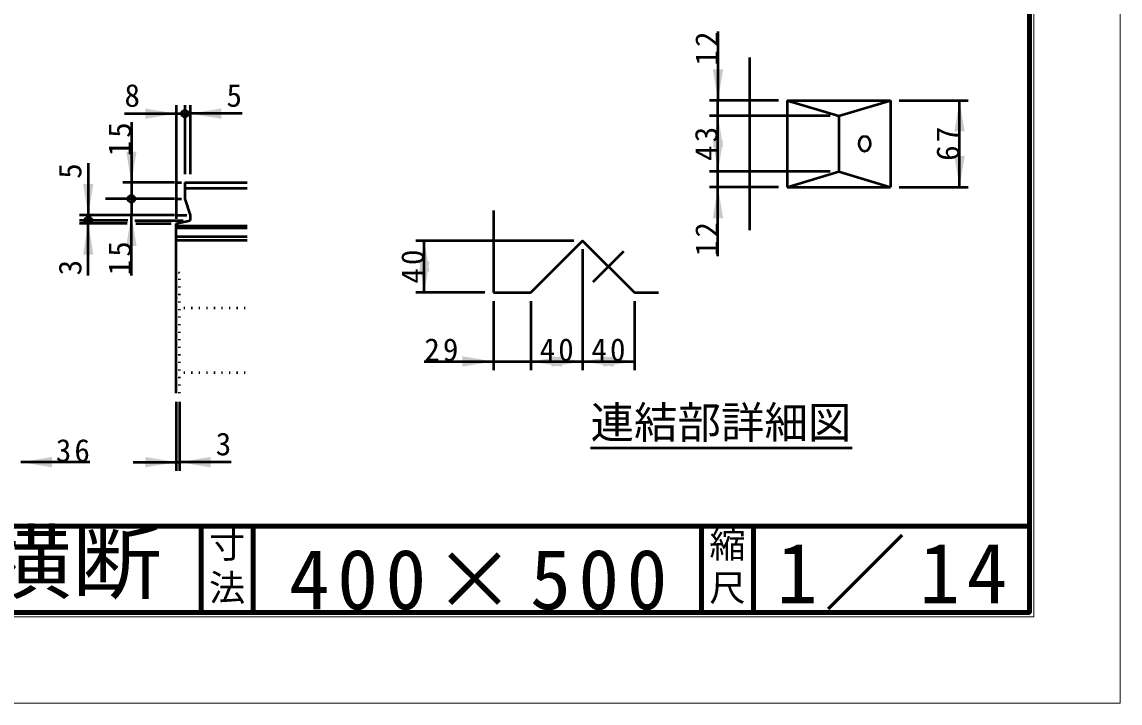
# Model space of a CAD drawing. Units: millimetres, scale not verified. Extents: x -2102 to 2102, y -1485 to 1485.
# Drawn here: x 830 to 2102, y -1485 to -696 of the extents above; entities that cross this region are included whole.
import ezdxf
from ezdxf.enums import TextEntityAlignment as Align

# ---------------------------------------------------------------- set-up
doc = ezdxf.new("R2010")
doc.units = ezdxf.units.MM
doc.header["$LTSCALE"] = 5
doc.linetypes.add('DOTTED', pattern=[1.75, 0.25, -1.5])
doc.linetypes.add('LONG_DASHED_DOTTED', pattern=[15.25, 12, -1.5, 0.25, -1.5])
doc.layers.add('0-0_V-nasSTD', color=7, linetype='Continuous', lineweight=35)
doc.layers.add('0-1_0', color=7, linetype='Continuous', lineweight=35)
doc.styles.add('ＭＳ ゴシック', font='')
doc.styles.get('ＭＳ ゴシック').set_extended_font_data('MS Gothic')

msp = doc.modelspace()

# ---------------------------------------------------------------- linework, layer by layer
at = {"layer": '0-0_V-nasSTD', "lineweight": 50}
for p, q in [((1010.433, -881.807), (1014.433, -881.807)), ((1010.433, -900.557), (1014.433, -900.557)), ((960.433, -925.557), (1016.433, -925.557)), ((1008.433, -929.307), (1024.683, -925.557)), ((1010.433, -919.307), (1020.683, -919.307)), ((961.433, -929.307), (1002.433, -929.307))]:
    msp.add_line(p, q, dxfattribs=at)
at = {"layer": '0-0_V-nasSTD', "lineweight": 100}
for p, q in [((1037.5, -1280), (1037.5, -1380)), ((1097.5, -1280), (1097.5, -1380)), ((1617.5, -1280), (1617.5, -1380)), ((1677.5, -1280), (1677.5, -1380))]:
    msp.add_line(p, q, dxfattribs=at)
at = {"layer": '0-0_V-nasSTD', "lineweight": 18}
for points in [[(-2102.5, -1485), (-2102.5, 1485), (2102.5, 1485), (2102.5, -1485)], [(-2002.5, -1385), (-2002.5, 1385), (2002.5, 1385), (2002.5, -1385)]]:
    msp.add_lwpolyline(points, close=True, dxfattribs=at)
at = {"layer": '0-0_V-nasSTD', "lineweight": 100}
msp.add_lwpolyline([(-1997.5, 1380), (-1997.5, -1380), (1997.5, -1380), (1997.5, 1380)], close=True, dxfattribs=at)
at = {"layer": '0-0_V-nasSTD', "lineweight": 50}
msp.add_lwpolyline([(1018.433, -881.807), (1018.433, -900.557), (1024.683, -919.307), (1024.683, -925.557)], dxfattribs=at)
for centre in [(1018.433, -801.807), (956.433, -900.557), (906.433, -925.557)]:
    msp.add_circle(centre, 4, dxfattribs=at)
at = {"layer": '0-0_V-nasSTD'}
for points in [[(1630.444, -750.498), (1636.444, -786.498), (1642.444, -750.498)], [(1910.444, -822.498), (1916.444, -786.498), (1922.444, -822.498)], [(972.433, -807.807), (972.433, -795.807), (1008.433, -801.807)], [(1024.683, -801.807), (1060.683, -807.807), (1060.683, -795.807)], [(1630.444, -840.498), (1636.444, -804.498), (1642.444, -840.498)], [(1630.444, -832.998), (1636.444, -868.998), (1642.444, -832.998)], [(950.433, -845.807), (956.433, -881.807), (962.433, -845.807)], [(1910.444, -850.998), (1916.444, -886.998), (1922.444, -850.998)], [(900.433, -883.307), (906.433, -919.307), (912.433, -883.307)], [(1630.444, -922.998), (1636.444, -886.998), (1642.444, -922.998)], [(950.433, -955.307), (956.433, -919.307), (962.433, -955.307)], [(900.433, -965.307), (906.433, -929.307), (912.433, -965.307)], [(1290.025, -985.071), (1296.025, -949.071), (1302.025, -985.071)], [(1290.025, -973.071), (1296.025, -1009.071), (1302.025, -973.071)], [(1340.025, -1095.071), (1340.025, -1083.071), (1376.025, -1089.071)], [(1419.525, -1089.071), (1455.525, -1095.071), (1455.525, -1083.071)], [(1443.525, -1095.071), (1443.525, -1083.071), (1479.525, -1089.071)], [(1479.525, -1089.071), (1515.525, -1095.071), (1515.525, -1083.071)], [(1503.525, -1095.071), (1503.525, -1083.071), (1539.525, -1089.071)], [(828.433, -1205.807), (864.433, -1211.807), (864.433, -1199.807)], [(972.433, -1211.807), (972.433, -1199.807), (1008.433, -1205.807)], [(1012.183, -1205.807), (1048.183, -1211.807), (1048.183, -1199.807)]]:
    msp.add_solid(points, dxfattribs=at)
at = {"layer": '0-1_0', "lineweight": 50}
for p, q in [((1636.444, -706.498), (1636.444, -786.498)), ((1672.944, -736.748), (1672.944, -936.748)), ((1706.444, -786.498), (1626.444, -786.498)), ((1636.444, -804.498), (1636.444, -786.498)), ((1716.444, -786.498), (1716.444, -886.998)), ((1716.444, -786.498), (1836.444, -786.498)), ((1836.444, -786.498), (1836.444, -886.998)), ((1846.444, -786.498), (1926.444, -786.498)), ((1916.444, -886.998), (1916.444, -786.498)), ((948.433, -801.807), (1008.433, -801.807)), ((1008.433, -791.807), (1008.433, -923.807)), ((1008.433, -801.807), (1018.433, -801.807)), ((1018.433, -791.807), (1018.433, -871.807)), ((1018.433, -801.807), (1024.683, -801.807)), ((1024.683, -791.807), (1024.683, -871.807)), ((1084.683, -801.807), (1024.683, -801.807)), ((956.433, -811.807), (956.433, -881.807)), ((1766.444, -804.498), (1626.444, -804.498)), ((1636.444, -868.998), (1636.444, -804.498)), ((1776.444, -804.498), (1776.444, -868.998)), ((906.433, -859.307), (906.433, -919.307)), ((1766.444, -868.998), (1626.444, -868.998)), ((1636.444, -886.998), (1636.444, -868.998)), ((1006.433, -881.807), (946.433, -881.807)), ((956.433, -881.807), (956.433, -900.557)), ((1018.433, -881.807), (1090.574, -881.807)), ((1018.433, -888.057), (1090.574, -888.057)), ((1706.444, -886.998), (1626.444, -886.998)), ((1636.444, -966.998), (1636.444, -886.998)), ((1716.444, -886.998), (1836.444, -886.998)), ((1846.444, -886.998), (1926.444, -886.998)), ((1006.433, -900.557), (926.433, -900.557)), ((956.433, -900.557), (956.433, -919.307)), ((1376.025, -914.071), (1376.025, -1009.071)), ((1006.433, -919.307), (896.433, -919.307)), ((952.433, -925.557), (896.433, -925.557)), ((906.433, -919.307), (906.433, -925.557)), ((906.433, -925.557), (906.433, -929.307)), ((956.433, -989.307), (956.433, -919.307)), ((951.433, -929.307), (896.433, -929.307)), ((906.433, -989.307), (906.433, -929.307)), ((1008.433, -1125.807), (1008.433, -929.307)), ((1008.433, -931.789), (1090.574, -931.789)), ((1008.433, -934.307), (1090.574, -934.307)), ((1008.433, -944.307), (1090.574, -944.307)), ((1008.433, -948.505), (1090.574, -948.505)), ((1469.525, -949.071), (1286.025, -949.071)), ((1296.025, -1009.071), (1296.025, -949.071)), ((1479.525, -959.071), (1479.525, -1099.071)), ((1366.025, -1009.071), (1286.025, -1009.071)), ((1376.025, -1009.071), (1419.525, -1009.071)), ((1539.525, -1009.071), (1567.525, -1009.071)), ((1376.025, -1019.071), (1376.025, -1099.071)), ((1419.525, -1019.071), (1419.525, -1099.071)), ((1539.525, -1019.071), (1539.525, -1099.071)), ((1296.025, -1089.071), (1376.025, -1089.071)), ((1376.025, -1089.071), (1419.525, -1089.071)), ((1008.433, -1135.807), (1008.433, -1215.807)), ((1012.183, -1135.807), (1012.183, -1215.807)), ((1488.687, -1189.314), (1792.095, -1189.314)), ((908.433, -1205.807), (828.433, -1205.807)), ((958.433, -1205.807), (1008.433, -1205.807)), ((1008.433, -1205.807), (1012.183, -1205.807)), ((1072.183, -1205.807), (1012.183, -1205.807))]:
    msp.add_line(p, q, dxfattribs=at)
at = {"layer": '0-1_0', "linetype": 'LONG_DASHED_DOTTED', "lineweight": 50}
msp.add_line((1491.847, -996.748), (1527.203, -961.393), dxfattribs=at)
at = {"layer": '0-1_0', "linetype": 'DOTTED', "lineweight": 50}
for p, q in [((1012.183, -986.807), (1008.433, -984.307)), ((1012.183, -1125.807), (1012.183, -986.807)), ((1008.433, -1014.307), (1012.183, -1011.807)), ((1008.433, -1026.807), (1090.574, -1026.807)), ((1008.433, -1101.807), (1090.574, -1101.807))]:
    msp.add_line(p, q, dxfattribs=at)
at = {"layer": '0-1_0', "lineweight": 100}
msp.add_line((-1997.5, -1280), (1997.5, -1280), dxfattribs=at)
at = {"layer": '0-1_0', "lineweight": 50}
for points in [[(1716.444, -786.498), (1776.444, -804.498), (1836.444, -786.498)], [(1716.444, -886.998), (1776.444, -868.998), (1836.444, -886.998)], [(1419.525, -1009.071), (1479.525, -949.071), (1539.525, -1009.071)], [(1419.525, -1089.071), (1479.525, -1089.071), (1539.525, -1089.071)]]:
    msp.add_lwpolyline(points, dxfattribs=at)
msp.add_ellipse((1806.444, -836.748), major_axis=(0, 9), ratio=0.707107, dxfattribs=at)

# ---------------------------------------------------------------- texts
at = {"layer": '0-0_V-nasSTD', "style": 'ＭＳ ゴシック'}
for s, height, p in [('8', 26.39, (948.433, -801.807)), ('5', 26.39, (1066.683, -801.807)), ('連結部詳細図', 36.95, (1488.687, -1189.314)), ('3', 26.39, (1054.183, -1205.807)), ('寸', 30.79, (1046.482, -1326.001)), ('縮', 30.79, (1626.482, -1326.001)), ('法', 30.79, (1046.476, -1375.99)), ('尺', 30.79, (1626.476, -1375.99))]:
    msp.add_text(s, height=height, dxfattribs=at).set_placement(p, align=Align.BOTTOM_LEFT)
for s, p in [('5', (906.433, -877.307)), ('3', (906.433, -989.307))]:
    msp.add_text(s, height=26.39, rotation=90, dxfattribs=at).set_placement(p, align=Align.BOTTOM_LEFT)
at = {"layer": '0-0_V-nasSTD', "style": 'ＭＳ ゴシック', "width": 1.1}
msp.add_text('ユニロード 横断', height=69.65, dxfattribs=at).set_placement((208, -1377.53), align=Align.BOTTOM_LEFT)
at = {"layer": '0-0_V-nasSTD', "char_height": 26.39, "attachment_point": 7, "rotation": 90, "style": 'ＭＳ ゴシック'}
for s, insert in [('\\T1.2;12', (1636.444, -746.098)), ('\\T1.2;15', (956.433, -851.407)), ('\\T1.2;43', (1636.444, -856.548)), ('\\T1.2;67', (1916.444, -856.548)), ('\\T1.2;12', (1636.444, -966.998)), ('\\T1.2;15', (956.433, -989.307)), ('\\T1.2;40', (1296.025, -998.871))]:
    msp.add_mtext(s, dxfattribs=dict(at, insert=insert))
at = {"layer": '0-0_V-nasSTD', "attachment_point": 7, "style": 'ＭＳ ゴシック'}
for s, insert, char_height in [('\\T1.2;29', (1296.025, -1089.071), 26.39), ('\\T1.2;40', (1429.725, -1089.071), 26.39), ('\\T1.2;40', (1489.725, -1089.071), 26.39), ('\\T1.2;36', (868.833, -1205.807), 26.39), ('\\T1.16;1／14', (1704.533, -1377.418), 69.65), ('\\T1.18;400×500', (1139.081, -1377.492), 69.65)]:
    msp.add_mtext(s, dxfattribs=dict(at, insert=insert, char_height=char_height))

doc.saveas('drawing.dxf')
